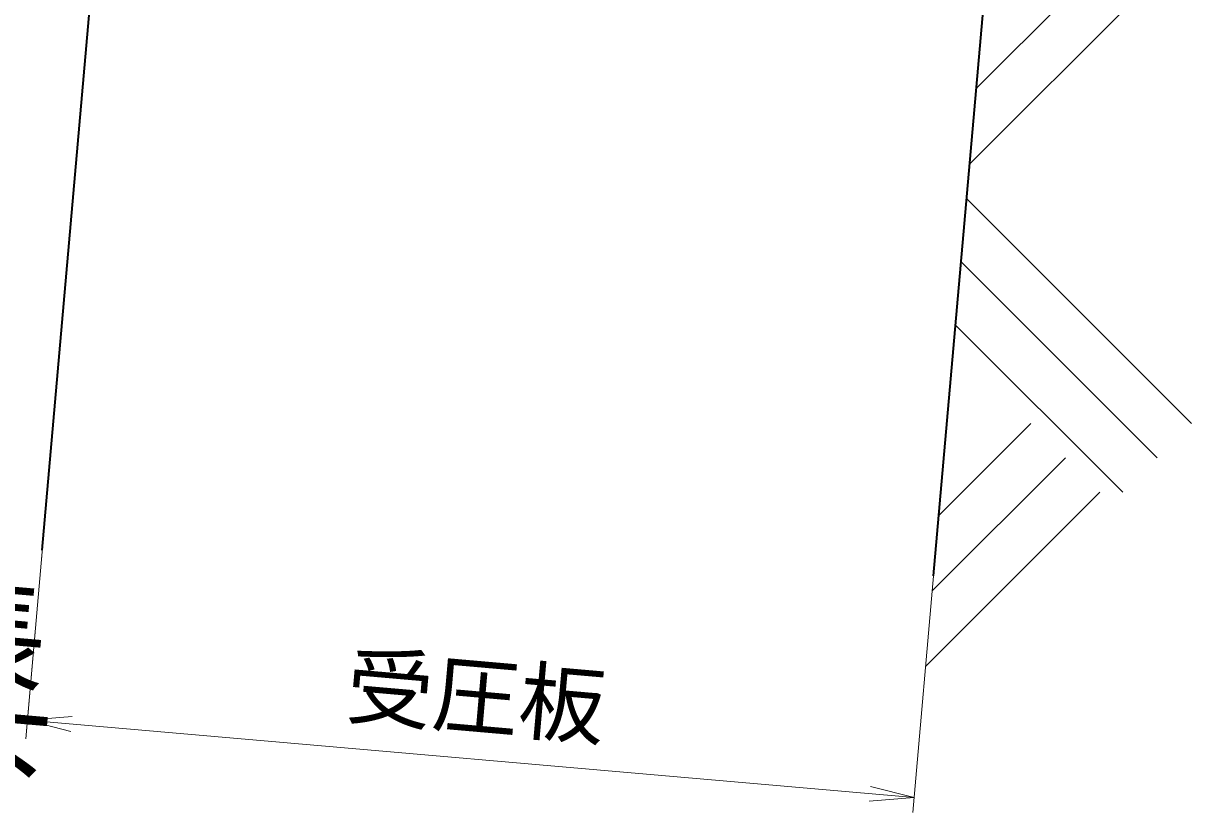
# Model space of a CAD drawing. Units: millimetres at full size, sheet at 1:2.5; details may follow other scales. Extents: x 6248 to 7928, y -9 to 1194.
# Drawn here: x 6751.1 to 6908.5, y 626.7 to 733.3 of the extents above; entities that cross this region are included whole.
import ezdxf
from ezdxf.enums import TextEntityAlignment as Align

# ---------------------------------------------------------------- set-up
doc = ezdxf.new("R2010")
doc.units = ezdxf.units.MM
doc.header["$LTSCALE"] = 2.5
for name, color, linetype, lineweight in [('1外形線', 7, 'Continuous', 35), ('2細い実線', 3, 'Continuous', 20), ('寸法線', 4, 'Continuous', 13)]:
    doc.layers.add(name, color=color, linetype=linetype, lineweight=lineweight)
doc.styles.add('ＭＳ ゴシック', font='')
doc.styles.add('ＭＳ Ｐゴシック', font='')
doc.styles.get('ＭＳ ゴシック').set_extended_font_data('MS Gothic')
doc.styles.get('ＭＳ Ｐゴシック').set_extended_font_data('MS PGothic')

# ---------------------------------------------------------------- blocks, each defined once
blk = doc.blocks.new('open_arrow')
at = {"color": 0, "linetype": 'Continuous', "lineweight": -2}
blk.add_lwpolyline([(7.5, 1.25), (0, 0), (7.5, -1.25)], dxfattribs=at)

msp = doc.modelspace()

# ---------------------------------------------------------------- linework, layer by layer
at = {"layer": '1外形線'}
for p, q in [((6753.589, 662.22), (6766.859, 813.828)), ((6873.747, 658.748), (6886.399, 803.37))]:
    msp.add_line(p, q, dxfattribs=at)
at = {"layer": '2細い実線'}
for p, q in [((6879.495, 724.451), (6897.417, 742.373)), ((6878.605, 714.281), (6902.057, 737.733)), ((6908.524, 679.311), (6878.199, 709.636)), ((6903.883, 674.671), (6877.452, 701.102)), ((6899.243, 670.03), (6876.705, 692.568)), ((6874.494, 666.937), (6886.869, 679.311)), ((6873.57, 656.732), (6891.509, 674.671)), ((6872.68, 646.561), (6896.15, 670.03))]:
    msp.add_line(p, q, dxfattribs=at)
at = {"layer": '寸法線'}
for p, q in [((6768.817, 836.203), (6751.37, 636.777)), ((6757.262, 704.167), (6751.413, 637.315)), ((6876.805, 693.708), (6870.956, 626.857)), ((6751.591, 639.307), (6689.884, 644.706)), ((6871.131, 628.849), (6751.587, 639.308))]:
    msp.add_line(p, q, dxfattribs=at)

# ---------------------------------------------------------------- block references
for p, xscale, yscale, rotation in [((6751.591, 639.307), 0.4, 0.4, 175), ((6751.587, 639.308), 0.8, 0.8, 355), ((6871.131, 628.849), 0.8, 0.8, 175)]:
    msp.add_blockref('open_arrow', p, dxfattribs=dict(at, xscale=xscale, yscale=yscale, rotation=rotation))

# ---------------------------------------------------------------- texts
at = {"layer": '寸法線', "style": 'ＭＳ ゴシック'}
msp.add_text('頭部余長', height=11.39, rotation=355, dxfattribs=at).set_placement((6691.554, 646.48), align=Align.BOTTOM_LEFT)
msp.add_text('受圧板', height=8.545, rotation=355, dxfattribs=at).set_placement((6812.1, 642.545), align=Align.MIDDLE_CENTER)
at = {"layer": '寸法線', "style": 'ＭＳ Ｐゴシック', "width": 1.05}
msp.add_text('㎜以下', height=11.88, rotation=355, dxfattribs=at).set_placement((6703.021, 628.155), align=Align.BOTTOM_LEFT)

doc.saveas('drawing.dxf')
